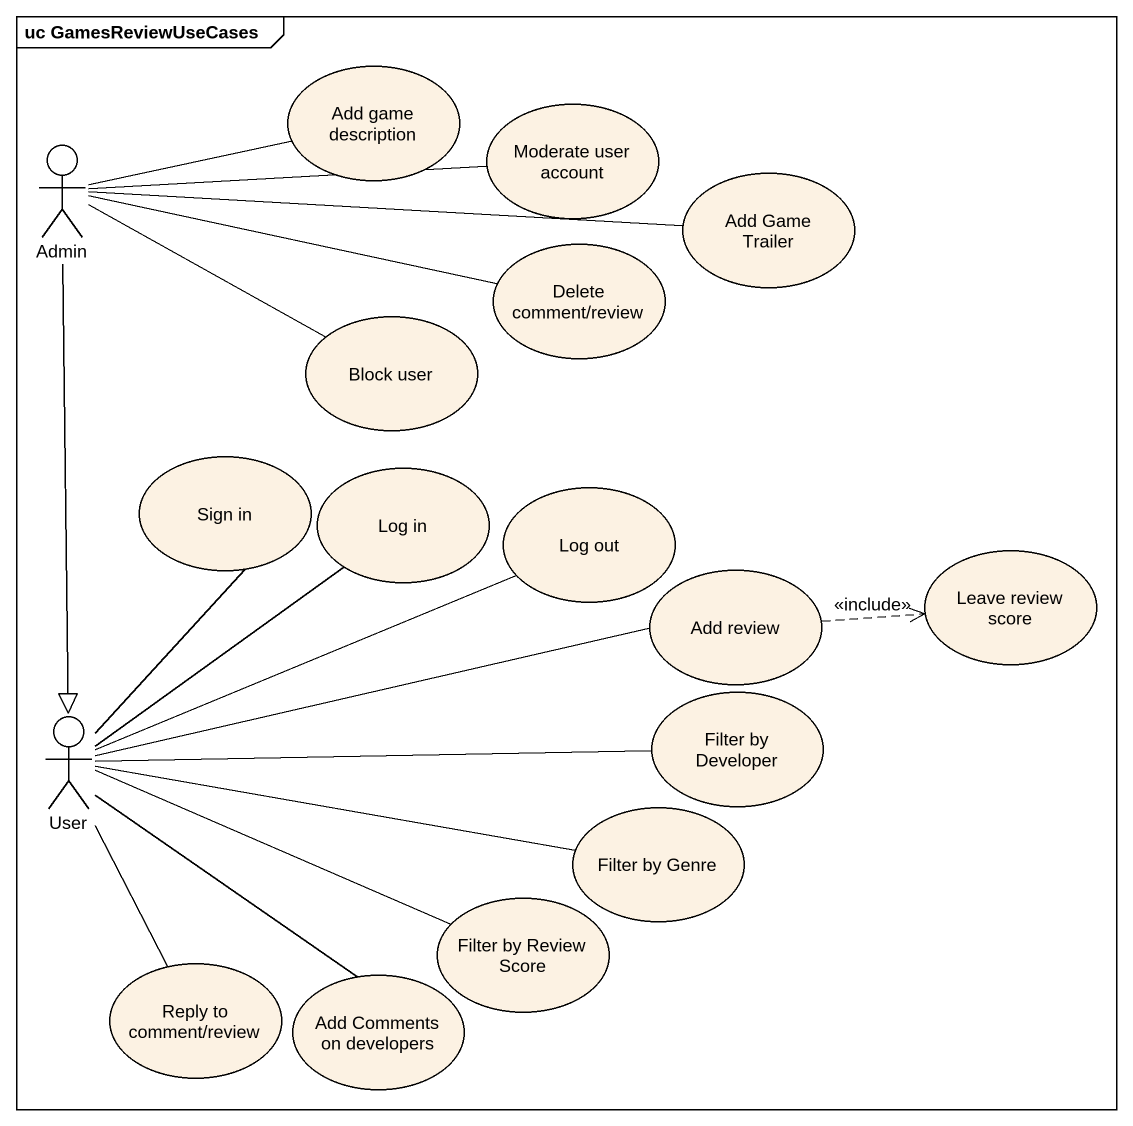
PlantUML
@startuml
mainframe uc GamesReviewUseCases
usecase "Add game description" as Add_game_description
usecase "Moderate user account" as Moderate_user_account
actor Admin
usecase "Add Game Trailer" as Add_Game_Trailer
usecase "Delete comment/review" as Delete_comment_review
usecase "Block user" as Block_user
usecase "Sign in" as Sign_in
usecase "Log in" as Log_in
usecase "Log out" as Log_out
usecase "Add review" as Add_review
usecase "Leave review score" as Leave_review_score
actor User
usecase "Filter by Developer" as Filter_by_Developer
usecase "Filter by Genre" as Filter_by_Genre
usecase "Filter by Review Score" as Filter_by_Review_Score
usecase "Reply to comment/review" as Reply_to_comment_review
usecase "Add Comments on developers" as Add_Comments_on_developers
Admin -right- Add_game_description
Admin -right- Moderate_user_account
Admin -right- Add_Game_Trailer
Admin -right- Delete_comment_review
Admin -right- Block_user
Admin --|> User
Add_review .right.> Leave_review_score : <<include>>
User -up- Sign_in
User -up- Log_in
User -right- Log_out
User -right- Add_review
User -right- Filter_by_Genre
User -right- Filter_by_Review_Score
User -- Reply_to_comment_review
User -- Add_Comments_on_developers
Filter_by_Developer -left- User
@enduml
